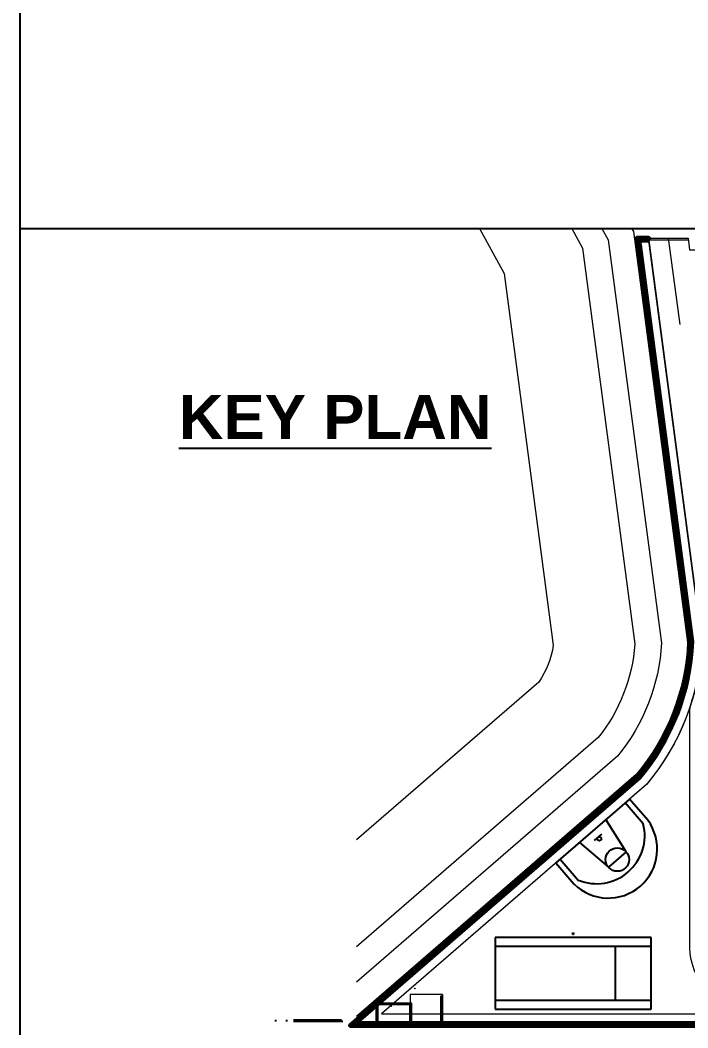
# Model space of a CAD drawing. Header units: millimetres. Extents: x 2061841 to 105821645, y -77612 to 48520811.
# Drawn here: x 2821122 to 2826937, y 34782 to 43563 of the extents above; entities that cross this region are included whole.
import ezdxf

# ---------------------------------------------------------------- set-up
doc = ezdxf.new("R2010")
doc.units = ezdxf.units.MM
doc.header["$LTSCALE"] = 10
doc.header["$MEASUREMENT"] = 0
doc.layers.add('A-Site', color=253, linetype='Continuous', lineweight=9)
doc.layers.add('BORDER', color=5, linetype='Continuous')
doc.layers.add('SANCTION-A1 594X841$0$A1_Title Block_A-TITLE', color=3, linetype='Continuous')
doc.styles.add('SANCTION-A1 594X841$0$A1_Title Block$0$A1_Title Block$0$MAS-TXTL', font='arialbd.ttf')

msp = doc.modelspace()

# ---------------------------------------------------------------- linework, layer by layer
at = {"lineweight": 15, "ltscale": 10, "transparency": 33554559}
msp.add_line((2826767.2, 41663), (2826866.8, 40909.9), dxfattribs=at)
at = {"color": 253, "extrusion": (0.002549, -0.002944, 0.999992)}
for p, q in [((2826429.5, 36775.2), (2825786.5, 36218.4)), ((2826549, 36559.2, -0.9), (2826390.9, 36741.8)), ((2826587.6, 36592.6, -0.9), (2826429.5, 36775.2)), ((2826400.4, 36315, -1.3), (2826223.7, 36597)), ((2826123.2, 36414.3, -0.3), (2826187.5, 36470, -0.3)), ((2825992.2, 36396.6), (2826246.1, 36181.4, -1.3)), ((2826400.4, 36315, -1.3), (2826246.1, 36181.4, -1.3)), ((2825786.5, 36218.4), (2825944.6, 36035.8, -0.9)), ((2825825.1, 36251.9), (2825983.2, 36069.2, -0.9))]:
    msp.add_line(p, q, dxfattribs=at)
at = {"color": 253}
for p, q in [((2826617.9, 35567.8, 0), (2825258.8, 35567.8, 0)), ((2825258.8, 35567.8, 0), (2825258.8, 34944.1, 0)), ((2826617.9, 34944.1, 0), (2826617.9, 35567.8, 0)), ((2826617.9, 35490.1, 0), (2825258.8, 35490.1, 0)), ((2826307.1, 35021.7, 0), (2826307.1, 35490.1, 0)), ((2824789.8, 34813.7), (2824789.8, 35060.7)), ((2824801.1, 34802.3), (2824801.1, 35072)), ((2825258.8, 35021.7, 0), (2826617.9, 35021.7, 0)), ((2825258.8, 34944.1, 0), (2826617.9, 34944.1, 0)), ((2823349.4, 34838.2), (2823349.4, 34852.7)), ((2823443.9, 34838.2), (2823443.9, 34852.7)), ((2823503.7, 34852.7), (2823919.5, 34852.7)), ((2823503.7, 34840.1), (2823932.1, 34840.1))]:
    msp.add_line(p, q, dxfattribs=at)
at = {"color": 253, "lineweight": 9, "transparency": 33554483}
for p, q in [((2824559.2, 35121.5), (2824559.2, 35128.3)), ((2824559.2, 35121.5), (2824554.4, 35126.3)), ((2824559.2, 35121.5), (2824564, 35126.3)), ((2824355.5, 34968.7), (2824350.7, 34973.5)), ((2824355.5, 34968.7), (2824355.5, 34975.5)), ((2824355.5, 34968.7), (2824360.3, 34973.5)), ((2824381, 34994.2), (2824377.1, 34998.1)), ((2824381, 34994.2), (2824381, 35001)), ((2824381, 34994.2), (2824385.7, 34999))]:
    msp.add_line(p, q, dxfattribs=at)
at = {"color": 8, "lineweight": 20, "true_color": 0x787878}
for points in [[(2825122.6, 41748.4), (2825337.4, 41354.1), (2825765.4, 38116.1, -0.114176), (2825638.7, 37794), (2824051.6, 36419.8)], [(2825925.3, 41748.4), (2826019, 41576.3), (2826475, 38126.5, -0.152071), (2826157.2, 37310.6), (2824051.6, 35487.4)], [(2826189.3, 41748.4), (2826243.3, 41649.4), (2826707.8, 38134.5, -0.159038), (2826324.6, 37148.8), (2824051.6, 35180.7)], [(2826447.6, 41748.4), (2826462.6, 41720.9), (2826935.3, 38143.9, -0.164608), (2826487.2, 36989.7), (2824051.6, 34880.7)]]:
    msp.add_lwpolyline(points, format="xyb", dxfattribs=at)
at = {"color": 253, "lineweight": 9}
msp.add_lwpolyline([(2826597.9, 41646), (2827060, 38149.5, -0.167265), (2826576.1, 36902.1), (2824268.8, 34904.4), (2829735.9, 34904.4), (2829735.9, 34819.3), (2824040.7, 34819.3), (2826515.3, 36962, 0.165474), (2826974.7, 38145.6), (2826512.1, 41646)], format="xyb", close=True, dxfattribs=at)
at = {"color": 253, "lineweight": 9, "transparency": 33554483}
msp.add_lwpolyline([(2826941.4, 41646), (2826597.9, 41646), (2827060, 38149.5, -0.166689), (2826579, 36905.6), (2824268.8, 34904.4), (2829735.9, 34904.4)], format="xyb", dxfattribs=at)
at = {"lineweight": 15, "ltscale": 10, "transparency": 33554687}
msp.add_lwpolyline([(2830076.1, 41663.4), (2830076.1, 35499.7, -0.414214), (2829480.8, 34904.4), (2827602.2, 34904.4, -0.437863), (2826953.7, 35499.7), (2826953.7, 37531, -0.076844), (2826965.6, 37608.1, 0.067138), (2827060, 38149.5), (2826595.7, 41663), (2826938.8, 41663), (2826951.9, 41560.7), (2829735.9, 41561), (2829735.9, 41663.4)], format="xyb", close=True, dxfattribs=at)
at = {"color": 253, "extrusion": (0.002549, -0.002944, 0.999992), "elevation": 7096.9}
msp.add_lwpolyline([(2825974, 36090.3, 0.615909), (2826539.8, 36580.2, 1.623616)], format="xyb", dxfattribs=at)
at = {"color": 253, "lineweight": 9, "transparency": 33554483}
msp.add_lwpolyline([(2827225.8, 34999.4), (2827225.8, 34999.4), (2827225.8, 34819.3), (2824801.1, 34819.3), (2824801.1, 35072), (2824517.6, 35072), (2824517.6, 34983.8)], dxfattribs=at)
at = {"color": 253}
for points in [[(2824361.7, 34802.3), (2824528.9, 34802.3), (2824528.9, 34995.1), (2824222.8, 34995.1), (2824222.8, 34802.3), (2824276.6, 34802.3)], [(2824361.7, 34813.7), (2824517.6, 34813.7), (2824517.6, 34983.8), (2824234.1, 34983.8), (2824234.1, 34813.7), (2824276.6, 34813.7)]]:
    msp.add_lwpolyline(points, dxfattribs=at)
at = {"color": 253, "extrusion": (0.002549, -0.002944, 0.999992)}
for centre, radius in [((2826157.3, 36450.3, 7096.9), 17), ((2826314.1, 36269.2, 7096.9), 102.1)]:
    msp.add_circle(centre, radius, dxfattribs=at)
at = {"color": 253}
msp.add_circle((2825938.3, 35601.8, 0), 5.67, dxfattribs=at)
at = {"color": 253, "extrusion": (0.002549, -0.002944, 0.999992)}
msp.add_arc((2826235.3, 36360.2, 7096.9), 426.5, 225.33254, 36.44351, dxfattribs=at)
at = {"layer": 'A-Site', "color": 6, "lineweight": 60}
msp.add_lwpolyline([(2826598.6, 41646), (2826596.5, 41663), (2826492.7, 41663), (2826957.7, 38144.8, -0.165102), (2826503.2, 36974), (2823995.1, 34802.3), (2829735.9, 34802.3), (2829735.9, 34819.3), (2824040.7, 34819.3), (2826515.3, 36962, 0.165474), (2826974.7, 38145.6), (2826512.1, 41646)], format="xyb", close=True, dxfattribs=at)
at = {"layer": 'BORDER'}
msp.add_line((2821121.9, -702.5), (2821121.9, 59297.5), dxfattribs=at)
msp.add_lwpolyline([(2832621.9, 41748.4), (2832621.9, 34462.2), (2821121.9, 34462.2), (2821121.9, 41748.4)], close=True, dxfattribs=at)

# ---------------------------------------------------------------- texts
at = {"layer": 'SANCTION-A1 594X841$0$A1_Title Block_A-TITLE', "color": 2, "ltscale": 0.15, "insert": (2822504.2, 40297.4), "char_height": 385.53, "width": 2736.782, "attachment_point": 1, "style": 'SANCTION-A1 594X841$0$A1_Title Block$0$A1_Title Block$0$MAS-TXTL'}
msp.add_mtext('\\LKEY PLAN\\l', dxfattribs=at)

doc.saveas('drawing.dxf')
